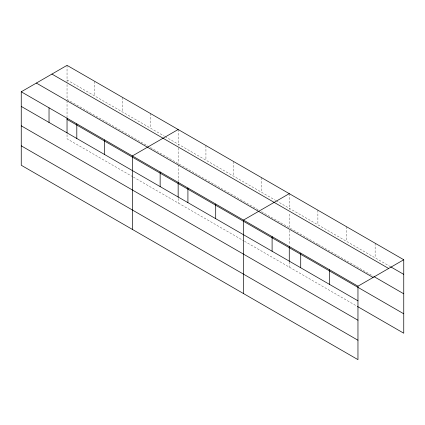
<?xml version="1.0" encoding="UTF-8"?>
<svg xmlns="http://www.w3.org/2000/svg" width="425" height="425" viewBox="0 0 425 425"><rect width="100%" height="100%" fill="white"/><g stroke="black" fill="none" stroke-linecap="round" stroke-linejoin="round"><path stroke-width="0.32" stroke-dasharray="2.12 1.59" d="M67.038 79.974L164.549 136.271M165.113 136.6L275.66 200.425M276.229 200.749L390.012 266.443M149.244 146.848L67.038 99.392L67.038 83.858M150.376 147.507L258.087 209.695M261.492 211.655L288.703 227.364M317.889 244.216L289.271 227.694L289.271 212.808M318.463 244.55L346.508 260.743M347.082 261.072L373.41 276.277M132.802 176.779L67.038 138.81L67.038 133.636M133.37 177.108L243.918 240.933M244.481 241.257L356.814 306.112M375.132 243.227L375.132 257.848M346.508 226.706L346.508 241.326M317.889 210.178L317.889 224.804M289.271 193.657L289.271 209.573M289.271 230.276L289.271 245.119M289.271 261.938L289.271 267.118M261.492 177.618L261.492 192.238M233.713 161.58L233.713 176.2M205.934 145.541L205.934 160.167M178.155 129.503L178.155 145.419M178.155 148.012L178.155 163.545M178.155 164.831L178.155 181.613M178.155 198.433L178.155 202.964M150.376 113.464L150.376 128.09M122.597 97.431L122.597 112.051M94.817 81.393L94.817 96.013M67.038 65.354L67.038 83.21M67.038 100.683L67.038 117.459"/><path stroke-width="0.64" d="M357.962 320.227L357.962 286.19L21.25 91.789L21.25 165.251L357.962 359.646L357.962 320.227L21.25 125.827M357.382 306.441L403.75 333.211L403.75 259.749L67.038 65.354L21.25 91.789M178.155 129.503L132.366 155.943L132.366 229.399M289.271 193.657L243.477 220.092L243.477 293.553M357.962 286.19L403.75 259.749M390.586 266.773L403.75 274.375M51.93 74.078L388.641 268.473M373.984 276.606L403.75 293.792M36.359 83.066L373.07 277.461M67.038 119.398L403.75 313.793M21.25 106.409L357.962 300.81M21.25 145.833L357.962 340.228M329.338 269.663L329.338 284.288M300.719 253.141L300.719 267.761M289.271 246.41L289.271 261.29M272.101 236.613L272.101 251.239M215.698 204.053L215.698 218.678M187.919 188.015L187.919 202.64M178.155 182.256L178.155 197.142M160.145 171.976L160.145 186.602M104.587 139.905L104.587 154.525M76.808 123.866L76.808 138.486M67.038 118.108L67.038 132.988M49.029 107.828L49.029 122.448"/></g></svg>
